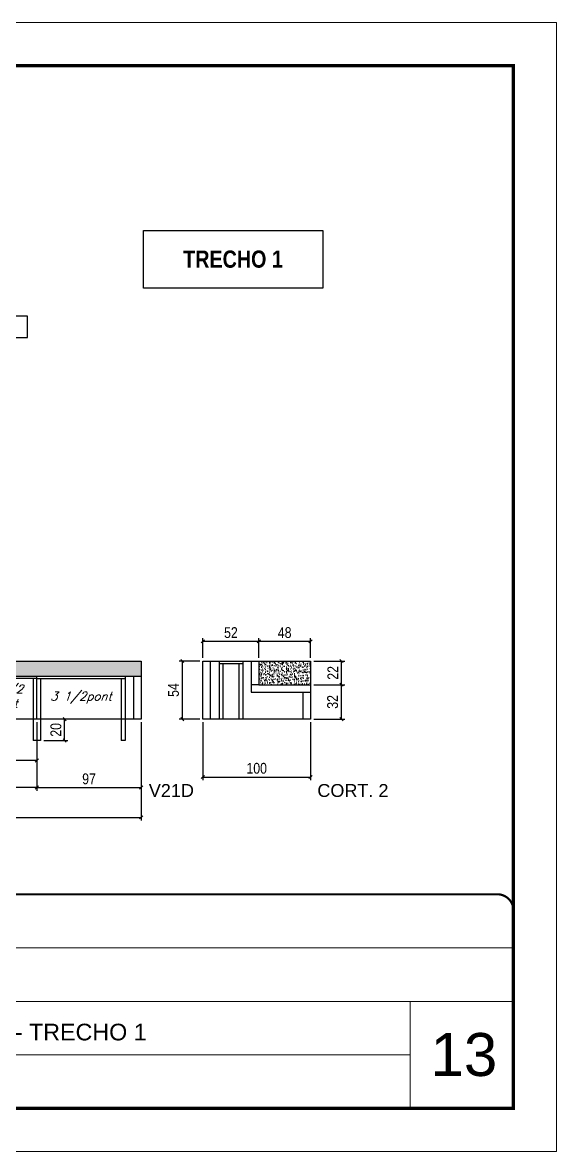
# Model space of a CAD drawing. Extents: x 0 to 6325, y 5574 to 19307.
# Drawn here: x 989 to 1485, y 13614 to 14664 of the extents above; entities that cross this region are included whole.
import ezdxf

# ---------------------------------------------------------------- set-up
doc = ezdxf.new("R2010")
doc.units = 0
doc.linetypes.add('CONTINUO', pattern=[0])
doc.linetypes.add('DASHED', pattern=[0.75, 0.5, -0.25])
for name, color, linetype in [('1', 1, 'Continuous'), ('5', 5, 'Continuous'), ('barrote', 251, 'Continuous'), ('COTA', 241, 'Continuous'), ('NOMENCLATURA', 7, 'Continuous'), ('Painéis', 200, 'Continuous'), ('SARR_2.2x7', 40, 'Continuous'), ('SARR_3.5x7', 81, 'Continuous'), ('texto', 7, 'Continuous')]:
    doc.layers.add(name, color=color, linetype=linetype)
for name, color, linetype, lineweight in [('CARIMBO', 255, 'Continuous', 9), ('Folhas', 255, 'Continuous', 9), ('SARRAFO DE PRESSAO', 251, 'DASHED', 9)]:
    doc.layers.add(name, color=color, linetype=linetype, lineweight=lineweight)
doc.styles.add('arial', font='arial.ttf')
doc.styles.add('COTA TECNICA', font='techl___.ttf', dxfattribs={"height": 10})
doc.styles.add('ROMANC', font='techb___.ttf', dxfattribs={"height": 2.5})
doc.styles.add('Romans', font='romans.shx')
doc.styles.get("Standard").update_dxf_attribs({"font": 'arial.ttf'})
doc.dimstyles.new('PAINEL', dxfattribs={"dimtxt": 10, "dimasz": 3, "dimexe": 3, "dimexo": 3, "dimgap": 3, "dimtad": 1, "dimdec": 1, "dimzin": 12, "dimdsep": 46, "dimtxsty": 'COTA TECNICA', "dimblk1": 'OBLIQUE', "dimblk2": 'OBLIQUE', "dimsah": 1, "dimcen": 0.9, "dimclrd": 4, "dimclre": 4, "dimclrt": 240, "dimadec": 1, "dimazin": 3, "dimtfac": 1, "dimtdec": 1, "dimtmove": 0, "dimatfit": 3, "dimfxl": 1, "dimtolj": 1, "dimtzin": 12, "dimarcsym": 0})

# ---------------------------------------------------------------- blocks, each defined once
blk = doc.blocks.new('9999999999')
at = {"color": 30, "linetype": 'CONTINUO'}
for p, q in [((98564.6, 34379.6), (99584, 34379.6)), ((98564.6, 34329.8), (99488, 34329.8)), ((99584, 34329.8), (99488, 34329.8)), ((99488, 34329.8), (99488, 34230.2)), ((98564.6, 34280), (99488, 34280))]:
    blk.add_line(p, q, dxfattribs=at)
at = {"color": 30, "linetype": 'CONTINUO', "const_width": 2}
blk.add_lwpolyline([(99584, 34230.2), (99584, 34414.4, 0.414214), (99569, 34429.4), (98229, 34429.4, 0.414214), (98214, 34414.4), (98214, 34245.2, 0.414214), (98229, 34230.2), (99584, 34230.2)], format="xyb", dxfattribs=at)
at = {"layer": 'Folhas'}
blk.add_lwpolyline([(98139, 34190.2), (99624, 34190.2), (99624, 35240.2), (98139, 35240.2)], close=True, dxfattribs=at)
at = {"layer": 'Folhas', "color": 30, "const_width": 3}
blk.add_lwpolyline([(98214, 34230.2), (99584, 34230.2), (99584, 35200.2), (98214, 35200.2)], close=True, dxfattribs=at)
at = {"color": 7, "linetype": 'Continuous', "ltscale": 5, "style": 'arial'}
blk.add_text('01° SUBSOLO - PERIFERIA - TRECHO 1', height=15.483, dxfattribs=at).set_placement((98837.7, 34293.5))
blk = doc.blocks.new('_Oblique')
at = {"layer": '1', "color": 0, "lineweight": -2}
blk.add_line((-0.5, -0.5), (0.5, 0.5), dxfattribs=at)
blk = doc.blocks.new('*D4822')
at = {"layer": 'COTA', "color": 4, "lineweight": -2, "transparency": 16777216}
for p, q in [((269.9, 14013.4), (269.9, 13922)), ((1098.9, 14013.4), (1098.9, 13922)), ((269.9, 13925), (1098.9, 13925))]:
    blk.add_line(p, q, dxfattribs=at)
at = {"layer": 'Defpoints', "color": 0, "transparency": 16777216}
for p in [(269.9, 14016.4), (1098.9, 14016.4), (1098.9, 13925)]:
    blk.add_point(p, dxfattribs=at)
at = {"layer": 'COTA', "color": 4, "lineweight": -2, "transparency": 16777216, "xscale": 3, "yscale": 3, "zscale": 3, "rotation": 180}
blk.add_blockref('_Oblique', (269.9, 13925), dxfattribs=at)
at = {"layer": 'COTA', "color": 4, "lineweight": -2, "transparency": 16777216, "xscale": 3, "yscale": 3, "zscale": 3}
blk.add_blockref('_Oblique', (1098.9, 13925), dxfattribs=at)
at = {"layer": 'COTA', "color": 240, "transparency": 16777216, "insert": (684.4, 13933.1), "char_height": 10, "attachment_point": 5, "style": 'COTA TECNICA'}
blk.add_mtext('\\A1;829', dxfattribs=at)
blk = doc.blocks.new('*D3690')
at = {"layer": 'COTA', "color": 4, "lineweight": -2, "transparency": 16777216}
for p, q in [((1001.9, 14013.4), (1001.9, 13949.7)), ((1098.9, 14013.4), (1098.9, 13949.7)), ((1001.9, 13952.7), (1098.9, 13952.7))]:
    blk.add_line(p, q, dxfattribs=at)
at = {"layer": 'Defpoints', "color": 0, "transparency": 16777216}
for p in [(1001.9, 14016.4), (1098.9, 14016.4), (1098.9, 13952.7)]:
    blk.add_point(p, dxfattribs=at)
at = {"layer": 'COTA', "color": 4, "lineweight": -2, "transparency": 16777216, "xscale": 3, "yscale": 3, "zscale": 3, "rotation": 180}
blk.add_blockref('_Oblique', (1001.9, 13952.7), dxfattribs=at)
at = {"layer": 'COTA', "color": 4, "lineweight": -2, "transparency": 16777216, "xscale": 3, "yscale": 3, "zscale": 3}
blk.add_blockref('_Oblique', (1098.9, 13952.7), dxfattribs=at)
at = {"layer": 'COTA', "color": 240, "transparency": 16777216, "insert": (1050.4, 13960.8), "char_height": 10, "attachment_point": 5, "style": 'COTA TECNICA'}
blk.add_mtext('\\A1;97', dxfattribs=at)
blk = doc.blocks.new('*D4824')
at = {"layer": 'COTA', "color": 4, "lineweight": -2, "transparency": 16777216}
for p, q in [((757.9, 14013.4), (757.9, 13949.7)), ((1001.9, 14013.4), (1001.9, 13949.7)), ((1001.9, 13952.7), (757.9, 13952.7))]:
    blk.add_line(p, q, dxfattribs=at)
at = {"layer": 'Defpoints', "color": 0, "transparency": 16777216}
for p in [(757.9, 14016.4), (1001.9, 14016.4), (757.9, 13952.7)]:
    blk.add_point(p, dxfattribs=at)
at = {"layer": 'COTA', "color": 4, "lineweight": -2, "transparency": 16777216, "xscale": 3, "yscale": 3, "zscale": 3, "rotation": 180}
blk.add_blockref('_Oblique', (757.9, 13952.7), dxfattribs=at)
at = {"layer": 'COTA', "color": 4, "lineweight": -2, "transparency": 16777216, "xscale": 3, "yscale": 3, "zscale": 3}
blk.add_blockref('_Oblique', (1001.9, 13952.7), dxfattribs=at)
at = {"layer": 'COTA', "color": 240, "transparency": 16777216, "insert": (879.9, 13960.8), "char_height": 10, "attachment_point": 5, "style": 'COTA TECNICA'}
blk.add_mtext('\\A1;244', dxfattribs=at)
blk = doc.blocks.new('*D4826')
at = {"layer": 'COTA', "color": 4, "lineweight": -2, "transparency": 16777216}
for p, q in [((1001.9, 14013.4), (1001.9, 13974.9)), ((942.9, 13993.4), (942.9, 13974.9)), ((1001.9, 13977.9), (942.9, 13977.9))]:
    blk.add_line(p, q, dxfattribs=at)
at = {"layer": 'Defpoints', "color": 0, "transparency": 16777216}
for p in [(1001.9, 14016.4), (942.9, 13996.4), (942.9, 13977.9)]:
    blk.add_point(p, dxfattribs=at)
at = {"layer": 'COTA', "color": 4, "lineweight": -2, "transparency": 16777216, "xscale": 3, "yscale": 3, "zscale": 3, "rotation": 180}
blk.add_blockref('_Oblique', (942.9, 13977.9), dxfattribs=at)
at = {"layer": 'COTA', "color": 4, "lineweight": -2, "transparency": 16777216, "xscale": 3, "yscale": 3, "zscale": 3}
blk.add_blockref('_Oblique', (1001.9, 13977.9), dxfattribs=at)
at = {"layer": 'COTA', "color": 240, "transparency": 16777216, "insert": (972.4, 13986), "char_height": 10, "attachment_point": 5, "style": 'COTA TECNICA'}
blk.add_mtext('\\A1;59', dxfattribs=at)
blk = doc.blocks.new('*D4828')
at = {"layer": 'COTA', "color": 4, "lineweight": -2, "transparency": 16777216}
for p, q in [((1156.3, 14013.4), (1156.3, 13959.5)), ((1256.3, 14013.4), (1256.3, 13959.5)), ((1156.3, 13962.5), (1256.3, 13962.5))]:
    blk.add_line(p, q, dxfattribs=at)
at = {"layer": 'Defpoints', "color": 0, "transparency": 16777216}
for p in [(1156.3, 14016.4), (1256.3, 14016.4), (1256.3, 13962.5)]:
    blk.add_point(p, dxfattribs=at)
at = {"layer": 'COTA', "color": 4, "lineweight": -2, "transparency": 16777216, "xscale": 3, "yscale": 3, "zscale": 3, "rotation": 180}
blk.add_blockref('_Oblique', (1156.3, 13962.5), dxfattribs=at)
at = {"layer": 'COTA', "color": 4, "lineweight": -2, "transparency": 16777216, "xscale": 3, "yscale": 3, "zscale": 3}
blk.add_blockref('_Oblique', (1256.3, 13962.5), dxfattribs=at)
at = {"layer": 'COTA', "color": 240, "transparency": 16777216, "insert": (1206.3, 13970.6), "char_height": 10, "attachment_point": 5, "style": 'COTA TECNICA'}
blk.add_mtext('\\A1;100', dxfattribs=at)
blk = doc.blocks.new('*D4831')
at = {"layer": 'COTA', "color": 4, "lineweight": -2, "transparency": 16777216}
for p, q in [((1027.7, 13996.4), (1027.7, 14016.4)), ((1008.4, 13996.4), (1030.7, 13996.4))]:
    blk.add_line(p, q, dxfattribs=at)
at = {"layer": 'Defpoints', "color": 0, "transparency": 16777216}
for p in [(1027.7, 14016.4), (1027.7, 14016.4), (1005.4, 13996.4)]:
    blk.add_point(p, dxfattribs=at)
at = {"layer": 'COTA', "color": 4, "lineweight": -2, "transparency": 16777216, "xscale": 3, "yscale": 3, "zscale": 3}
for p, rotation in [((1027.7, 14016.4), 90), ((1027.7, 13996.4), 270)]:
    blk.add_blockref('_Oblique', p, dxfattribs=dict(at, rotation=rotation))
at = {"layer": 'COTA', "color": 240, "transparency": 16777216, "insert": (1019.6, 14006.4), "char_height": 10, "attachment_point": 5, "rotation": 90, "style": 'COTA TECNICA'}
blk.add_mtext('\\A1;20', dxfattribs=at)
blk = doc.blocks.new('*D4832')
at = {"layer": 'COTA', "color": 4, "lineweight": -2, "transparency": 16777216}
for p, q in [((1259.3, 14048.4), (1288.1, 14048.4)), ((1285.1, 14016.4), (1285.1, 14048.4)), ((1259.3, 14016.4), (1288.1, 14016.4))]:
    blk.add_line(p, q, dxfattribs=at)
at = {"layer": 'Defpoints', "color": 0, "transparency": 16777216}
for p in [(1256.3, 14048.4), (1285.1, 14048.4), (1256.3, 14016.4)]:
    blk.add_point(p, dxfattribs=at)
at = {"layer": 'COTA', "color": 4, "lineweight": -2, "transparency": 16777216, "xscale": 3, "yscale": 3, "zscale": 3}
for p, rotation in [((1285.1, 14048.4), 90), ((1285.1, 14016.4), 270)]:
    blk.add_blockref('_Oblique', p, dxfattribs=dict(at, rotation=rotation))
at = {"layer": 'COTA', "color": 240, "transparency": 16777216, "insert": (1276.9, 14032.4), "char_height": 10, "attachment_point": 5, "rotation": 90, "style": 'COTA TECNICA'}
blk.add_mtext('\\A1;32', dxfattribs=at)
blk = doc.blocks.new('*D4849')
at = {"layer": 'COTA', "color": 4, "lineweight": -2, "transparency": 16777216}
for p, q in [((1259.3, 14070.4), (1288.1, 14070.4)), ((1285.1, 14048.4), (1285.1, 14070.4)), ((1259.3, 14048.4), (1288.1, 14048.4))]:
    blk.add_line(p, q, dxfattribs=at)
at = {"layer": 'Defpoints', "color": 0, "transparency": 16777216}
for p in [(1256.3, 14070.4), (1285.1, 14070.4), (1256.3, 14048.4)]:
    blk.add_point(p, dxfattribs=at)
at = {"layer": 'COTA', "color": 4, "lineweight": -2, "transparency": 16777216, "xscale": 3, "yscale": 3, "zscale": 3}
for p, rotation in [((1285.1, 14070.4), 90), ((1285.1, 14048.4), 270)]:
    blk.add_blockref('_Oblique', p, dxfattribs=dict(at, rotation=rotation))
at = {"layer": 'COTA', "color": 240, "transparency": 16777216, "insert": (1277.1, 14059.4), "char_height": 10, "attachment_point": 5, "rotation": 90, "style": 'COTA TECNICA'}
blk.add_mtext('\\A1;22', dxfattribs=at)
blk = doc.blocks.new('*D4850')
at = {"layer": 'COTA', "color": 4, "lineweight": -2, "transparency": 16777216}
for p, q in [((1153.3, 14070.4), (1134.1, 14070.4)), ((1137.1, 14070.4), (1137.1, 14016.4)), ((1153.3, 14016.4), (1134.1, 14016.4))]:
    blk.add_line(p, q, dxfattribs=at)
at = {"layer": 'Defpoints', "color": 0, "transparency": 16777216}
for p in [(1156.3, 14070.4), (1137.1, 14016.4), (1156.3, 14016.4)]:
    blk.add_point(p, dxfattribs=at)
at = {"layer": 'COTA', "color": 4, "lineweight": -2, "transparency": 16777216, "xscale": 3, "yscale": 3, "zscale": 3}
for p, rotation in [((1137.1, 14070.4), 90), ((1137.1, 14016.4), 270)]:
    blk.add_blockref('_Oblique', p, dxfattribs=dict(at, rotation=rotation))
at = {"layer": 'COTA', "color": 240, "transparency": 16777216, "insert": (1129, 14043.4), "char_height": 10, "attachment_point": 5, "rotation": 90, "style": 'COTA TECNICA'}
blk.add_mtext('\\A1;54', dxfattribs=at)
blk = doc.blocks.new('*D4851')
at = {"layer": 'COTA', "color": 4, "lineweight": -2, "transparency": 16777216}
for p, q in [((1208.3, 14073.4), (1208.3, 14091.7)), ((1256.3, 14073.4), (1256.3, 14091.7)), ((1256.3, 14088.7), (1208.3, 14088.7))]:
    blk.add_line(p, q, dxfattribs=at)
at = {"layer": 'Defpoints', "color": 0, "transparency": 16777216}
for p in [(1208.3, 14088.7), (1208.3, 14070.4), (1256.3, 14070.4)]:
    blk.add_point(p, dxfattribs=at)
at = {"layer": 'COTA', "color": 4, "lineweight": -2, "transparency": 16777216, "xscale": 3, "yscale": 3, "zscale": 3, "rotation": 180}
blk.add_blockref('_Oblique', (1208.3, 14088.7), dxfattribs=at)
at = {"layer": 'COTA', "color": 4, "lineweight": -2, "transparency": 16777216, "xscale": 3, "yscale": 3, "zscale": 3}
blk.add_blockref('_Oblique', (1256.3, 14088.7), dxfattribs=at)
at = {"layer": 'COTA', "color": 240, "transparency": 16777216, "insert": (1232.3, 14096.8), "char_height": 10, "attachment_point": 5, "style": 'COTA TECNICA'}
blk.add_mtext('\\A1;48', dxfattribs=at)
blk = doc.blocks.new('*D4852')
at = {"layer": 'COTA', "color": 4, "lineweight": -2, "transparency": 16777216}
for p, q in [((1156.3, 14073.4), (1156.3, 14091.7)), ((1208.3, 14073.4), (1208.3, 14091.7)), ((1208.3, 14088.7), (1156.3, 14088.7))]:
    blk.add_line(p, q, dxfattribs=at)
at = {"layer": 'Defpoints', "color": 0, "transparency": 16777216}
for p in [(1156.3, 14088.7), (1156.3, 14070.4), (1208.3, 14070.4)]:
    blk.add_point(p, dxfattribs=at)
at = {"layer": 'COTA', "color": 4, "lineweight": -2, "transparency": 16777216, "xscale": 3, "yscale": 3, "zscale": 3, "rotation": 180}
blk.add_blockref('_Oblique', (1156.3, 14088.7), dxfattribs=at)
at = {"layer": 'COTA', "color": 4, "lineweight": -2, "transparency": 16777216, "xscale": 3, "yscale": 3, "zscale": 3}
blk.add_blockref('_Oblique', (1208.3, 14088.7), dxfattribs=at)
at = {"layer": 'COTA', "color": 240, "transparency": 16777216, "insert": (1182.3, 14096.8), "char_height": 10, "attachment_point": 5, "style": 'COTA TECNICA'}
blk.add_mtext('\\A1;52', dxfattribs=at)

msp = doc.modelspace()

# ---------------------------------------------------------------- hatches: boundary and pattern name
at = {"layer": 'COTA'}
h = msp.add_hatch(dxfattribs=at)
h.set_pattern_fill('AR-CONC', color=256, scale=0.03)
h.set_pattern_definition([(50, (-3093.5185, 976.33), (5.46554, -0.4781726), [0.5715, -6.2865]), (355, (-3093.5185, 976.33), (-1.0573026, 5.7317054), [0.4572, -5.0292175]), (100.451445, (-3093.063, 976.29), (4.4082374, 5.2535326), [0.4857003, -5.3427073]), (46.1842, (-3093.5185, 977.854), (8.1323712, -1.26127), [0.85725, -9.42975]), (96.63556, (-3092.841, 977.749), (7.122124, 7.4227837), [0.7285507, -8.014068]), (351.18415, (-3093.5185, 977.854), (7.122124, 7.4227837), [0.685799, -7.543792]), (21, (-3092.7565, 977.473), (4.5484317, -3.067956), [0.5715, -6.2865]), (326, (-3092.7565, 977.473), (1.8540609, 5.525639), [0.4572, -5.0292]), (71.451445, (-3092.3774, 977.217), (6.4024926, 2.457683), [0.4857003, -5.3426981]), (37.5, (-3093.5185, 976.3299), (0.0926581, 2.53665117), [0, -4.96824, 0, -5.1054, 0, -5.04825]), (7.5, (-3093.5185, 976.33), (2.0045899, 3.00541724), [0, -2.91084, 0, -4.85394, 0, -1.92405]), (327.5, (-3095.2177, 976.3299), (4.06771786, -0.17186232), [0, -1.905, 0, -5.9436, 0, -7.8867]), (317.5, (-3095.9797, 976.33), (4.4438754, 0.7627947), [0, -2.4765, 0, -3.94716, 0, -5.6007])])
h.paths.add_polyline_path([(1098.9, 14056.38), (1098.9, 14070.38), (269.9, 14070.38), (269.9, 14056.38)])
h = msp.add_hatch(dxfattribs=at)
h.set_pattern_fill('AR-CONC', color=256, scale=0.03)
h.set_pattern_definition([(50, (-3093.5185, 1148.575), (5.46554, -0.4781726), [0.5715, -6.2865]), (355, (-3093.5185, 1148.575), (-1.0573026, 5.7317054), [0.4572, -5.0292175]), (100.451445, (-3093.063, 1148.535), (4.4082374, 5.2535326), [0.4857003, -5.3427073]), (46.1842, (-3093.5185, 1150.099), (8.1323712, -1.26127), [0.85725, -9.42975]), (96.63556, (-3092.841, 1149.994), (7.122124, 7.4227837), [0.7285507, -8.014068]), (351.18415, (-3093.5185, 1150.099), (7.122124, 7.4227837), [0.685799, -7.543792]), (21, (-3092.7565, 1149.718), (4.5484317, -3.067956), [0.5715, -6.2865]), (326, (-3092.7565, 1149.718), (1.8540609, 5.525639), [0.4572, -5.0292]), (71.451445, (-3092.3774, 1149.4624), (6.4024926, 2.457683), [0.4857003, -5.3426981]), (37.5, (-3093.5185, 1148.5751), (0.0926581, 2.53665117), [0, -4.96824, 0, -5.1054, 0, -5.04825]), (7.5, (-3093.5185, 1148.575), (2.0045899, 3.00541724), [0, -2.91084, 0, -4.85394, 0, -1.92405]), (327.5, (-3095.2177, 1148.5751), (4.06771786, -0.17186232), [0, -1.905, 0, -5.9436, 0, -7.8867]), (317.5, (-3095.9797, 1148.575), (4.4438754, 0.7627947), [0, -2.4765, 0, -3.94716, 0, -5.6007])])
h.paths.add_polyline_path([(1256.3, 14048.38), (1256.3, 14070.38), (1208.3, 14070.38), (1208.3, 14048.38)])

# ---------------------------------------------------------------- linework, layer by layer
at = {"layer": 'barrote'}
msp.add_lwpolyline([(797.87, 14371.27), (993.05, 14371.27), (993.05, 14391.27), (797.87, 14391.27)], close=True, dxfattribs=at)
at = {"layer": 'COTA'}
for p, q in [((269.9, 14070.38), (1098.9, 14070.38)), ((1098.9, 14070.38), (1098.9, 14056.38)), ((1208.3, 14070.38), (1256.3, 14070.38)), ((1256.3, 14070.38), (1256.3, 14048.38)), ((1208.3, 14048.38), (1201.3, 14048.38)), ((1201.3, 14048.38), (1201.3, 14041.38))]:
    msp.add_line(p, q, dxfattribs=at)
msp.add_lwpolyline([(1100.91, 14470.98), (1267.69, 14470.98), (1267.69, 14417.32), (1100.91, 14417.32)], close=True, dxfattribs=at)
at = {"layer": 'Painéis', "linetype": 'ByBlock'}
for p, q in [((1156.3, 14070.38), (1208.3, 14070.38)), ((1156.3, 14016.38), (1156.3, 14070.38)), ((1208.3, 14070.38), (1208.3, 14048.38)), ((269.9, 14056.38), (1098.9, 14056.38)), ((1001.9, 14016.38), (1001.9, 14056.38)), ((1098.9, 14056.38), (1098.9, 14016.38)), ((1208.3, 14048.38), (1256.3, 14048.38)), ((1256.3, 14048.38), (1256.3, 14016.38)), ((1098.9, 14016.38), (269.9, 14016.38)), ((1256.3, 14016.38), (1156.3, 14016.38))]:
    msp.add_line(p, q, dxfattribs=at)
at = {"layer": 'SARR_2.2x7', "linetype": 'Continuous'}
for p, q in [((1163.3, 14016.38), (1163.3, 14070.38)), ((1201.3, 14070.38), (1201.3, 14048.38)), ((1171.3, 14068.18), (1193.3, 14068.18)), ((1001.9, 14054.18), (942.9, 14054.18)), ((1001.9, 14054.18), (1083.9, 14054.18)), ((1091.9, 14016.38), (1091.9, 14056.38)), ((1201.3, 14041.38), (1256.3, 14041.38)), ((1249.3, 14041.38), (1249.3, 14016.38))]:
    msp.add_line(p, q, dxfattribs=at)
at = {"layer": 'SARR_3.5x7'}
for p, q in [((1171.3, 14070.38), (1171.3, 14016.38)), ((1193.3, 14070.38), (1193.3, 14016.38)), ((1174.8, 14068.18), (1174.8, 14016.38)), ((1189.8, 14068.18), (1189.8, 14016.38)), ((998.4, 14054.18), (998.4, 13996.38)), ((1005.4, 14054.18), (1005.4, 13996.38)), ((1080.4, 14054.18), (1080.4, 13996.38)), ((1083.9, 14056.38), (1083.9, 13996.38)), ((1005.4, 13996.38), (998.4, 13996.38)), ((1083.9, 13996.38), (1080.4, 13996.38))]:
    msp.add_line(p, q, dxfattribs=at)

# ---------------------------------------------------------------- block references
at = {"layer": 'SARRAFO DE PRESSAO', "color": 6, "linetype": 'ByBlock'}
msp.add_blockref('9999999999', (-98138.98, -20575.93), dxfattribs=at)

# ---------------------------------------------------------------- texts
at = {"layer": '5', "linetype": 'Continuous'}
for s, p in [('V21D', (1105.99, 13943.99)), ('CORT. 2', (1262.71, 13943.99))]:
    msp.add_text(s, height=12, rotation=359.99996, dxfattribs=at).set_placement(p)
at = {"layer": 'CARIMBO', "style": 'arial'}
msp.add_text('13', height=40, dxfattribs=at).set_placement((1367.86, 13684.42))
at = {"layer": 'NOMENCLATURA', "color": 2, "insert": (1184.3, 14444.15), "char_height": 16, "attachment_point": 5, "style": 'ROMANC'}
msp.add_mtext('TRECHO 1', dxfattribs=at)
at = {"layer": 'texto', "color": 2, "char_height": 8, "attachment_point": 5, "style": 'Romans'}
for s, insert in [('{\\Q19;\\C256;3 1/2\\Ppont}', (972.4, 14036.38)), ('{\\Q19;\\C256;3 1/2pont}', (1042.9, 14036.38))]:
    msp.add_mtext(s, dxfattribs=dict(at, insert=insert))

# ---------------------------------------------------------------- dimensions: what is measured, and where the dimension line sits
at = {"layer": 'COTA'}
for base, p1, p2, picture, middle in [((1156.3, 14088.7), (1208.3, 14070.38), (1156.3, 14070.38), '*D4852', (1182.3, 14096.81)), ((1208.3, 14088.7), (1256.3, 14070.38), (1208.3, 14070.38), '*D4851', (1232.3, 14096.79)), ((1098.9, 13925), (269.9, 14016.38), (1098.9, 14016.38), '*D4822', (684.4, 13933.1)), ((757.9, 13952.72), (1001.9, 14016.38), (757.9, 14016.38), '*D4824', (879.9, 13960.79)), ((942.9, 13977.91), (1001.9, 14016.38), (942.9, 13996.38), '*D4826', (972.4, 13986.05)), ((1098.9, 13952.72), (1001.9, 14016.38), (1098.9, 14016.38), '*D3690', (1050.4, 13960.82)), ((1256.3, 13962.49), (1156.3, 14016.38), (1256.3, 14016.38), '*D4828', (1206.3, 13970.6))]:
    dim = msp.add_linear_dim(base=base, p1=p1, p2=p2, dimstyle='PAINEL', dxfattribs=at)
    dim.commit()
    dim.dimension.update_dxf_attribs({"geometry": picture, "text_midpoint": middle})
for base, p1, p2, picture, middle in [((1137.09, 14016.38), (1156.3, 14070.38), (1156.3, 14016.38), '*D4850', (1128.98, 14043.38)), ((1285.09, 14070.38), (1256.3, 14048.38), (1256.3, 14070.38), '*D4849', (1277.09, 14059.38)), ((1285.09, 14048.38), (1256.3, 14016.38), (1256.3, 14048.38), '*D4832', (1276.87, 14032.38))]:
    dim = msp.add_linear_dim(base=base, p1=p1, p2=p2, angle=90, dimstyle='PAINEL', dxfattribs=at)
    dim.commit()
    dim.dimension.update_dxf_attribs({"geometry": picture, "text_midpoint": middle})
dim = msp.add_linear_dim(base=(1027.66, 14016.38), p1=(1005.4, 13996.38), p2=(1027.66, 14016.38), angle=90, dimstyle='PAINEL', dxfattribs=at)
dim.commit()
dim.dimension.update_dxf_attribs({"geometry": '*D4831', "text_midpoint": (1027.66, 14006.38), "dimtype": 160})

doc.saveas('drawing.dxf')
